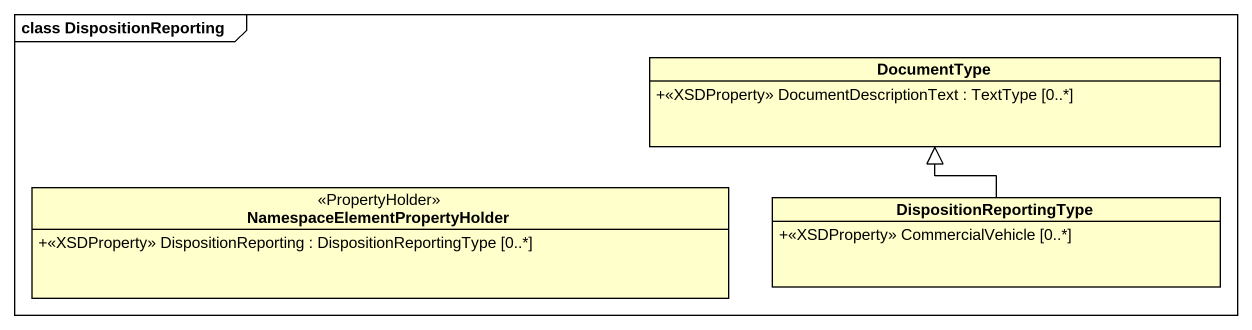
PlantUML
@startuml
mainframe class DispositionReporting
hide circle
hide empty members
skinparam classAttributeIconSize 0
class DocumentType {
  +<<XSDProperty>> DocumentDescriptionText : TextType [0..*]
}
class "NamespaceElementPropertyHolder" as NamespaceElementPropertyHold <<PropertyHolder>> {
  +<<XSDProperty>> DispositionReporting : DispositionReportingType [0..*]
}
class DispositionReportingType {
  +<<XSDProperty>> CommercialVehicle [0..*]
}
DispositionReportingType -up-|> DocumentType
@enduml
